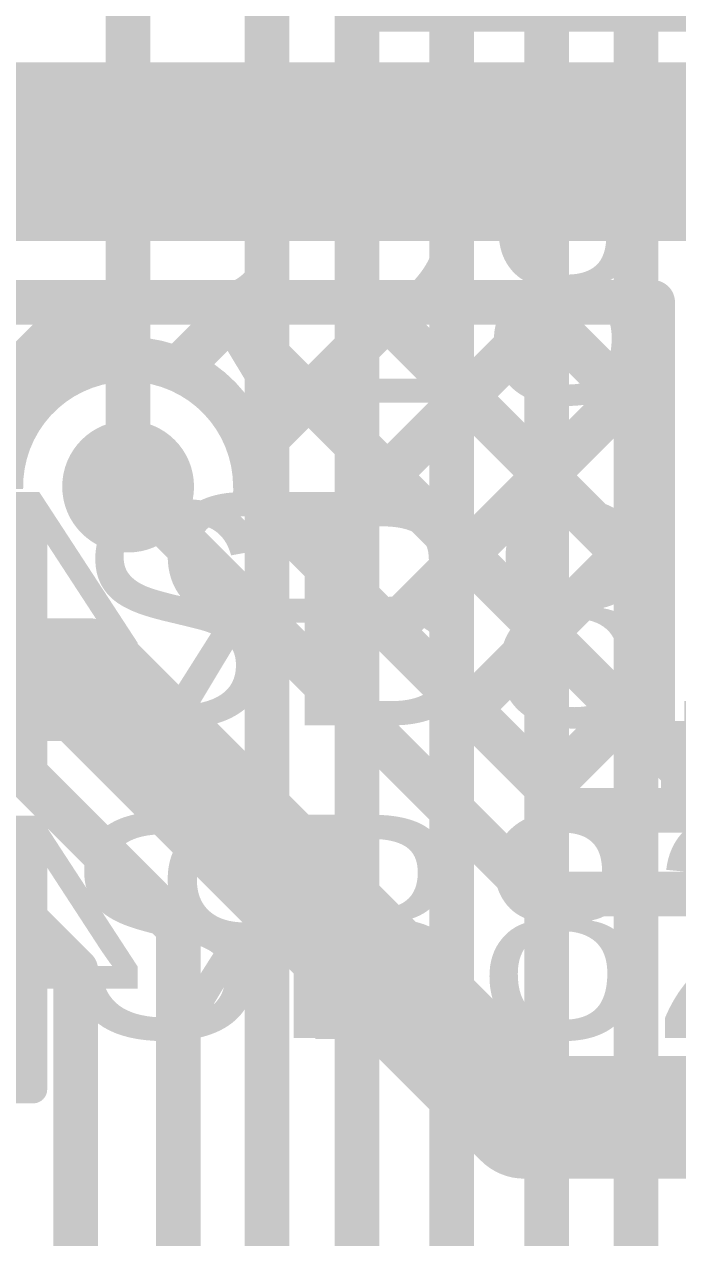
# Model space of a CAD drawing. Header units: millimetres. Extents: x -0.64 to 2.98, y -0.65 to 2.86.
# Drawn here: x 2.0484 to 2.1655, y 1.2624 to 1.4798 of the extents above; entities that cross this region are included whole.
import ezdxf

# ---------------------------------------------------------------- set-up
doc = ezdxf.new("R2010")
doc.units = ezdxf.units.MM
doc.header["$MEASUREMENT"] = 0
for name, color, linetype in [('BottomLayer', 5, 'Continuous'), ('BottomOverlay', 54, 'Continuous'), ('BottomSolder', 6, 'Continuous'), ('Mechanical2', 216, 'Continuous'), ('TopLayer', 1, 'Continuous'), ('TopOverlay', 2, 'Continuous'), ('TopPaste', 8, 'Continuous'), ('TopSolder', 216, 'Continuous'), ('ViaHoleLayer', 16, 'Continuous')]:
    doc.layers.add(name, color=color, linetype=linetype)
doc.styles.add('Arial', font='', dxfattribs={"height": 0.2})
doc.styles.get('Arial').set_extended_font_data('Arial')

# ---------------------------------------------------------------- blocks, each defined once
blk = doc.blocks.new('SOLDER_BRIDGE_121')
at = {"layer": 'TopLayer'}
for points in [[(-0.045, -0.0175), (-0.045, 0.0175), (-0.015, 0.0175), (-0.015, -0.0175)], [(0.015, -0.0175), (0.015, 0.0175), (0.045, 0.0175), (0.045, -0.0175)]]:
    blk.add_hatch(color=1, dxfattribs=at).paths.add_polyline_path(points)
at = {"layer": 'TopPaste'}
for points in [[(-0.045, -0.0175), (-0.045, 0.0175), (-0.015, 0.0175), (-0.015, -0.0175)], [(0.015, -0.0175), (0.015, 0.0175), (0.045, 0.0175), (0.045, -0.0175)]]:
    blk.add_hatch(color=8, dxfattribs=at).paths.add_polyline_path(points)
at = {"layer": 'TopSolder'}
for points in [[(-0.049, -0.0215), (-0.049, 0.0215), (-0.011, 0.0215), (-0.011, -0.0215)], [(0.011, -0.0215), (0.011, 0.0215), (0.049, 0.0215), (0.049, -0.0215)]]:
    blk.add_hatch(color=216, dxfattribs=at).paths.add_polyline_path(points)
at = {"layer": 'TopOverlay', "const_width": 0.005}
for points in [[(-0.05, 0.022), (-0.05, -0.022)], [(0.05, 0.022), (-0.05, 0.022)], [(0.05, 0.022), (0.05, -0.022)], [(0.05, -0.022), (-0.05, -0.022)]]:
    blk.add_lwpolyline(points, dxfattribs=at)
at = {"layer": 'TopOverlay', "const_width": 0.0025}
for points in [[(-0.05125, 0.022, 1), (-0.04875, 0.022, 1)], [(-0.05125, 0.022, 1), (-0.04875, 0.022, 1)], [(0.04875, 0.022, 1), (0.05125, 0.022, 1)], [(0.04875, 0.022, 1), (0.05125, 0.022, 1)], [(-0.05125, -0.022, 1), (-0.04875, -0.022, 1)], [(-0.05125, -0.022, 1), (-0.04875, -0.022, 1)], [(0.04875, -0.022, 1), (0.05125, -0.022, 1)], [(0.04875, -0.022, 1), (0.05125, -0.022, 1)]]:
    blk.add_lwpolyline(points, format="xyb", close=True, dxfattribs=at)
blk = doc.blocks.new('SOLDER_BRIDGE_122')
at = {"layer": 'TopLayer'}
for points in [[(-0.045, -0.0175), (-0.045, 0.0175), (-0.015, 0.0175), (-0.015, -0.0175)], [(0.015, -0.0175), (0.015, 0.0175), (0.045, 0.0175), (0.045, -0.0175)]]:
    blk.add_hatch(color=1, dxfattribs=at).paths.add_polyline_path(points)
at = {"layer": 'TopPaste'}
for points in [[(-0.045, -0.0175), (-0.045, 0.0175), (-0.015, 0.0175), (-0.015, -0.0175)], [(0.015, -0.0175), (0.015, 0.0175), (0.045, 0.0175), (0.045, -0.0175)]]:
    blk.add_hatch(color=8, dxfattribs=at).paths.add_polyline_path(points)
at = {"layer": 'TopSolder'}
for points in [[(-0.049, -0.0215), (-0.049, 0.0215), (-0.011, 0.0215), (-0.011, -0.0215)], [(0.011, -0.0215), (0.011, 0.0215), (0.049, 0.0215), (0.049, -0.0215)]]:
    blk.add_hatch(color=216, dxfattribs=at).paths.add_polyline_path(points)
at = {"layer": 'TopOverlay', "const_width": 0.005}
for points in [[(-0.05, 0.022), (-0.05, -0.022)], [(0.05, 0.022), (-0.05, 0.022)], [(0.05, 0.022), (0.05, -0.022)], [(0.05, -0.022), (-0.05, -0.022)]]:
    blk.add_lwpolyline(points, dxfattribs=at)
at = {"layer": 'TopOverlay', "const_width": 0.0025}
for points in [[(-0.05125, 0.022, 1), (-0.04875, 0.022, 1)], [(-0.05125, 0.022, 1), (-0.04875, 0.022, 1)], [(0.04875, 0.022, 1), (0.05125, 0.022, 1)], [(0.04875, 0.022, 1), (0.05125, 0.022, 1)], [(-0.05125, -0.022, 1), (-0.04875, -0.022, 1)], [(-0.05125, -0.022, 1), (-0.04875, -0.022, 1)], [(0.04875, -0.022, 1), (0.05125, -0.022, 1)], [(0.04875, -0.022, 1), (0.05125, -0.022, 1)]]:
    blk.add_lwpolyline(points, format="xyb", close=True, dxfattribs=at)
blk = doc.blocks.new('SOLDER_BRIDGE_137')
at = {"layer": 'TopLayer'}
for points in [[(-0.045, -0.0175), (-0.045, 0.0175), (-0.015, 0.0175), (-0.015, -0.0175)], [(0.015, -0.0175), (0.015, 0.0175), (0.045, 0.0175), (0.045, -0.0175)]]:
    blk.add_hatch(color=1, dxfattribs=at).paths.add_polyline_path(points)
at = {"layer": 'TopPaste'}
for points in [[(-0.045, -0.0175), (-0.045, 0.0175), (-0.015, 0.0175), (-0.015, -0.0175)], [(0.015, -0.0175), (0.015, 0.0175), (0.045, 0.0175), (0.045, -0.0175)]]:
    blk.add_hatch(color=8, dxfattribs=at).paths.add_polyline_path(points)
at = {"layer": 'TopSolder'}
for points in [[(-0.049, -0.0215), (-0.049, 0.0215), (-0.011, 0.0215), (-0.011, -0.0215)], [(0.011, -0.0215), (0.011, 0.0215), (0.049, 0.0215), (0.049, -0.0215)]]:
    blk.add_hatch(color=216, dxfattribs=at).paths.add_polyline_path(points)
at = {"layer": 'TopOverlay', "const_width": 0.005}
for points in [[(-0.05, 0.022), (-0.05, -0.022)], [(0.05, 0.022), (-0.05, 0.022)], [(0.05, 0.022), (0.05, -0.022)], [(0.05, -0.022), (-0.05, -0.022)]]:
    blk.add_lwpolyline(points, dxfattribs=at)
at = {"layer": 'TopOverlay', "const_width": 0.0025}
for points in [[(-0.05125, 0.022, 1), (-0.04875, 0.022, 1)], [(-0.05125, 0.022, 1), (-0.04875, 0.022, 1)], [(0.04875, 0.022, 1), (0.05125, 0.022, 1)], [(0.04875, 0.022, 1), (0.05125, 0.022, 1)], [(-0.05125, -0.022, 1), (-0.04875, -0.022, 1)], [(-0.05125, -0.022, 1), (-0.04875, -0.022, 1)], [(0.04875, -0.022, 1), (0.05125, -0.022, 1)], [(0.04875, -0.022, 1), (0.05125, -0.022, 1)]]:
    blk.add_lwpolyline(points, format="xyb", close=True, dxfattribs=at)

msp = doc.modelspace()

# ---------------------------------------------------------------- hatches: boundary and pattern name
at = {"layer": 'BottomLayer'}
h = msp.add_hatch(color=5, dxfattribs=at)
edge = h.paths.add_edge_path()
edge.add_arc((2.067, 1.397), 0.01181, 0, 360)
at = {"layer": 'BottomSolder'}
h = msp.add_hatch(color=6, dxfattribs=at)
edge = h.paths.add_edge_path()
edge.add_arc((2.067, 1.397), 0.00791, 0, 360)
at = {"layer": 'TopLayer'}
msp.add_hatch(color=1, dxfattribs=at).paths.add_polyline_path([(1.97149, 1.441), (2.272, 1.441), (2.272, 1.473), (1.97149, 1.473)])
h = msp.add_hatch(color=1, dxfattribs=at)
edge = h.paths.add_edge_path()
edge.add_arc((2.067, 1.397), 0.01181, 0, 360)
at = {"layer": 'TopSolder'}
h = msp.add_hatch(color=216, dxfattribs=at)
edge = h.paths.add_edge_path()
edge.add_arc((2.067, 1.397), 0.00791, 0, 360)
at = {"layer": 'ViaHoleLayer'}
h = msp.add_hatch(color=16, dxfattribs=at)
edge = h.paths.add_edge_path()
edge.add_arc((2.067, 1.397), 0.00591, 0, 360)

# ---------------------------------------------------------------- linework, layer by layer
at = {"layer": 'BottomLayer', "const_width": 0.008}
for points in [[(2.158, 0.203), (2.158, 1.795)], [(2.142, 0.173), (2.142, 1.787)], [(2.125, 0.20014), (2.125, 1.775)], [(2.108, 0.229), (2.108, 1.759)], [(2.09186, 0.61686), (2.09186, 1.73714)], [(2.067, 1.397), (2.067, 1.682)], [(2.041, 1.353), (2.076, 1.318)], [(2.026, 1.342), (2.05762, 1.31038)], [(2.076, 0.918), (2.076, 1.318)], [(2.05762, 0.92562), (2.05762, 1.31038)]]:
    msp.add_lwpolyline(points, dxfattribs=at)
at = {"layer": 'BottomLayer', "const_width": 0.004}
for points in [[(2.065, 1.397, 1), (2.069, 1.397, 1)], [(2.074, 1.318, 1), (2.078, 1.318, 1)], [(2.074, 1.318, 1), (2.078, 1.318, 1)], [(2.05562, 1.31038, 1), (2.05962, 1.31038, 1)], [(2.05562, 1.31038, 1), (2.05962, 1.31038, 1)]]:
    msp.add_lwpolyline(points, format="xyb", close=True, dxfattribs=at)
at = {"layer": 'Mechanical2', "const_width": 0.01}
msp.add_lwpolyline([(1.75783, 2.80917, -6.230382), (0.64896, 2.81029)], format="xyb", dxfattribs=at)
at = {"layer": 'TopLayer'}
for points, const_width in [([(2.09753, 1.4485), (2.10603, 1.457)], 0.015), ([(2.10603, 1.457), (2.12174, 1.457)], 0.015), ([(1.99606, 1.43), (2.09753, 1.43)], 0.008), ([(2.0259, 1.43), (2.04734, 1.40856)], 0.008), ([(2.03335, 1.40377), (2.05958, 1.43)], 0.008), ([(2.05418, 1.43), (2.06451, 1.41967)], 0.008), ([(2.07588, 1.41801), (2.08786, 1.43)], 0.008), ([(2.08247, 1.43), (2.161, 1.35147)], 0.008), ([(2.08904, 1.40289), (2.11615, 1.43)], 0.008), ([(2.09753, 1.43), (2.161, 1.43)], 0.008), ([(2.09982, 1.38539), (2.14443, 1.43)], 0.008), ([(2.11075, 1.43), (2.161, 1.37975)], 0.008), ([(2.13904, 1.43), (2.161, 1.40804)], 0.008), ([(2.161, 1.351), (2.161, 1.43)], 0.008), ([(2.11397, 1.37125), (2.161, 1.41828)], 0.008), ([(2.067, 1.397), (2.14, 1.324)], 0.008), ([(2.08976, 1.39545), (2.14621, 1.339)], 0.008), ([(2.12811, 1.35711), (2.161, 1.39)], 0.008), ([(2.034, 1.36242), (2.05958, 1.36242)], 0.022), ([(2.05958, 1.36242), (2.138, 1.284)], 0.022), ([(2.14225, 1.34296), (2.161, 1.36171)], 0.008), ([(2.161, 1.351), (2.1665, 1.351)], 0.008), ([(2.16147, 1.351), (2.1665, 1.34597)], 0.008), ([(2.1665, 1.339), (2.1665, 1.351)], 0.008), ([(2.14621, 1.339), (2.1665, 1.339)], 0.008), ([(2.14, 1.324), (2.46027, 1.324)], 0.008), ([(2.138, 1.284), (2.449, 1.284)], 0.022)]:
    msp.add_lwpolyline(points, dxfattribs=dict(at, const_width=const_width))
for points, const_width in [([(2.10228, 1.457, 1), (2.10978, 1.457, 1)], 0.0075), ([(2.10228, 1.457, 1), (2.10978, 1.457, 1)], 0.0075), ([(2.11799, 1.457, 1), (2.12549, 1.457, 1)], 0.0075), ([(2.09378, 1.4485, 1), (2.10128, 1.4485, 1)], 0.0075), ([(2.05218, 1.43, 1), (2.05618, 1.43, 1)], 0.004), ([(2.05758, 1.43, 1), (2.06158, 1.43, 1)], 0.004), ([(2.08047, 1.43, 1), (2.08447, 1.43, 1)], 0.004), ([(2.08586, 1.43, 1), (2.08986, 1.43, 1)], 0.004), ([(2.09553, 1.43, 1), (2.09953, 1.43, 1)], 0.004), ([(2.09553, 1.43, 1), (2.09953, 1.43, 1)], 0.004), ([(2.10875, 1.43, 1), (2.11275, 1.43, 1)], 0.004), ([(2.11415, 1.43, 1), (2.11815, 1.43, 1)], 0.004), ([(2.13704, 1.43, 1), (2.14104, 1.43, 1)], 0.004), ([(2.14243, 1.43, 1), (2.14643, 1.43, 1)], 0.004), ([(2.159, 1.43, 1), (2.163, 1.43, 1)], 0.004), ([(2.159, 1.43, 1), (2.163, 1.43, 1)], 0.004), ([(2.06251, 1.41967, 1), (2.06651, 1.41967, 1)], 0.004), ([(2.07388, 1.41801, 1), (2.07788, 1.41801, 1)], 0.004), ([(2.159, 1.41828, 1), (2.163, 1.41828, 1)], 0.004), ([(2.04534, 1.40856, 1), (2.04934, 1.40856, 1)], 0.004), ([(2.159, 1.40804, 1), (2.163, 1.40804, 1)], 0.004), ([(2.08704, 1.40289, 1), (2.09104, 1.40289, 1)], 0.004), ([(2.065, 1.397, 1), (2.069, 1.397, 1)], 0.004), ([(2.08781, 1.397, 1), (2.09181, 1.397, 1)], 0.004), ([(2.08776, 1.39545, 1), (2.09176, 1.39545, 1)], 0.004), ([(2.159, 1.39, 1), (2.163, 1.39, 1)], 0.004), ([(2.09782, 1.38539, 1), (2.10182, 1.38539, 1)], 0.004), ([(2.159, 1.37975, 1), (2.163, 1.37975, 1)], 0.004), ([(2.11197, 1.37125, 1), (2.11597, 1.37125, 1)], 0.004), ([(2.05408, 1.36242, 1), (2.06508, 1.36242, 1)], 0.011), ([(2.05408, 1.36242, 1), (2.06508, 1.36242, 1)], 0.011), ([(2.159, 1.36171, 1), (2.163, 1.36171, 1)], 0.004), ([(2.12611, 1.35711, 1), (2.13011, 1.35711, 1)], 0.004), ([(2.159, 1.35147, 1), (2.163, 1.35147, 1)], 0.004), ([(2.159, 1.351, 1), (2.163, 1.351, 1)], 0.004), ([(2.159, 1.351, 1), (2.163, 1.351, 1)], 0.004), ([(2.15947, 1.351, 1), (2.16347, 1.351, 1)], 0.004), ([(2.1645, 1.351, 1), (2.1685, 1.351, 1)], 0.004), ([(2.1645, 1.351, 1), (2.1685, 1.351, 1)], 0.004), ([(2.1645, 1.34597, 1), (2.1685, 1.34597, 1)], 0.004), ([(2.14025, 1.34296, 1), (2.14425, 1.34296, 1)], 0.004), ([(2.14421, 1.339, 1), (2.14821, 1.339, 1)], 0.004), ([(2.14421, 1.339, 1), (2.14821, 1.339, 1)], 0.004), ([(2.1645, 1.339, 1), (2.1685, 1.339, 1)], 0.004), ([(2.1645, 1.339, 1), (2.1685, 1.339, 1)], 0.004), ([(2.138, 1.324, 1), (2.142, 1.324, 1)], 0.004), ([(2.138, 1.324, 1), (2.142, 1.324, 1)], 0.004), ([(2.1325, 1.284, 1), (2.1435, 1.284, 1)], 0.011), ([(2.1325, 1.284, 1), (2.1435, 1.284, 1)], 0.011)]:
    msp.add_lwpolyline(points, format="xyb", close=True, dxfattribs=dict(at, const_width=const_width))
at = {"layer": 'TopLayer', "const_width": 0.008}
msp.add_lwpolyline([(2.04419, 1.3965, -1.011021), (2.08981, 1.397)], format="xyb", dxfattribs=at)

# ---------------------------------------------------------------- block references
at = {"rotation": 180}
for name, p in [('SOLDER_BRIDGE_137', (2.159, 1.503)), ('SOLDER_BRIDGE_122', (2, 1.368)), ('SOLDER_BRIDGE_121', (2, 1.311))]:
    msp.add_blockref(name, p, dxfattribs=at)

# ---------------------------------------------------------------- texts
at = {"layer": 'BottomOverlay', "style": 'Arial', "text_generation_flag": 2}
for s, p in [('R43', (2.11032, 1.35601)), ('R42', (2.11032, 1.29801))]:
    msp.add_text(s, height=0.04, dxfattribs=at).set_placement(p)
at = {"layer": 'TopOverlay', "style": 'Arial'}
for s, p in [('R28', (2.05868, 1.41201)), ('SB81', (2.05678, 1.35421)), ('SB82', (2.05479, 1.29821))]:
    msp.add_text(s, height=0.04, dxfattribs=at).set_placement(p)

doc.saveas('drawing.dxf')
